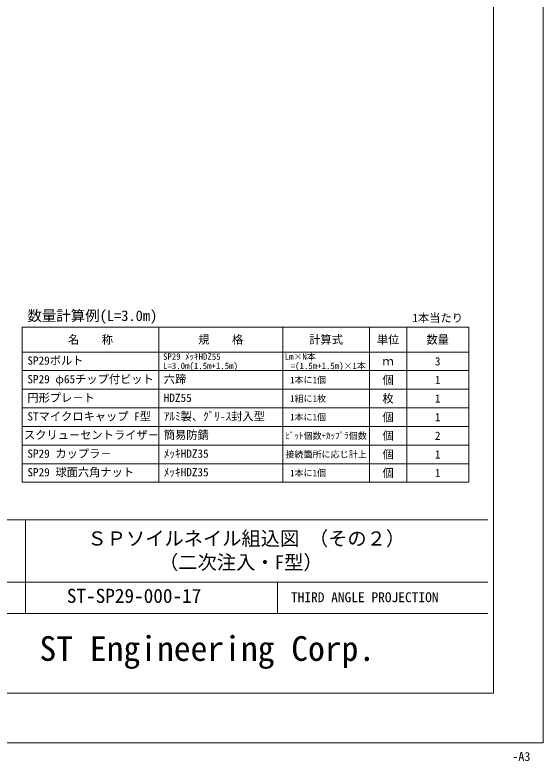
# Model space of a CAD drawing. Units: millimetres at full size, sheet at 1:2.5; details may follow other scales. Extents: x 9811 to 11491, y -1826 to -623.
# Drawn here: x 11065 to 11491, y -1826 to -1224 of the extents above; entities that cross this region are included whole.
import ezdxf
from ezdxf.enums import TextEntityAlignment as Align

# ---------------------------------------------------------------- set-up
doc = ezdxf.new("R2010")
doc.units = ezdxf.units.MM
doc.header["$LTSCALE"] = 2.5
for name, color, linetype, lineweight in [('6寸法線', 4, 'Continuous', 13), ('7 枠・タイトル', 7, 'Continuous', 13), ('7枠', 7, 'Continuous', 13)]:
    doc.layers.add(name, color=color, linetype=linetype, lineweight=lineweight)
doc.styles.add('ＭＳ ゴシック', font='')
doc.styles.get('ＭＳ ゴシック').set_extended_font_data('MS Gothic')

msp = doc.modelspace()

# ---------------------------------------------------------------- linework, layer by layer
at = {"layer": '6寸法線', "color": 7}
for p, q in [((11071.256, -1476.12), (11431.256, -1476.12)), ((11071.256, -1476.12), (11071.256, -1511.12)), ((11181.256, -1476.12), (11181.256, -1511.12)), ((11281.256, -1476.12), (11281.256, -1511.12)), ((11351.256, -1476.12), (11351.256, -1511.12)), ((11381.256, -1476.12), (11381.256, -1511.12)), ((11431.256, -1476.12), (11431.256, -1601.12)), ((11071.256, -1496.12), (11431.256, -1496.12)), ((11071.256, -1511.12), (11431.256, -1511.12)), ((11071.256, -1511.12), (11431.256, -1511.12)), ((11071.256, -1511.12), (11431.256, -1511.12)), ((11071.256, -1511.12), (11071.256, -1601.12)), ((11181.256, -1511.12), (11181.256, -1601.12)), ((11281.256, -1511.12), (11281.256, -1601.12)), ((11351.256, -1511.12), (11351.256, -1601.12)), ((11381.256, -1511.12), (11381.256, -1601.12)), ((11071.256, -1526.12), (11431.256, -1526.12)), ((11071.256, -1541.12), (11431.256, -1541.12)), ((11071.256, -1556.12), (11431.256, -1556.12)), ((11071.256, -1571.12), (11431.256, -1571.12)), ((11071.256, -1586.12), (11431.256, -1586.12)), ((11071.256, -1601.12), (11431.256, -1601.12))]:
    msp.add_line(p, q, dxfattribs=at)
at = {"layer": '7 枠・タイトル'}
for p, q in [((11004.483, -1631.361), (11446.801, -1631.361)), ((11073.854, -1631.361), (11073.854, -1706.813)), ((11004.483, -1681.663), (11446.801, -1681.663)), ((11276.931, -1681.663), (11276.931, -1706.813)), ((11004.483, -1706.813), (11446.801, -1706.813))]:
    msp.add_line(p, q, dxfattribs=at)
at = {"layer": '7枠'}
for p, q in [((11491.256, -623.057), (11491.256, -1811.057)), ((11451.256, -663.057), (11451.256, -1771.057)), ((9851.256, -1771.057), (11451.256, -1771.057)), ((9811.256, -1811.057), (11491.256, -1811.057))]:
    msp.add_line(p, q, dxfattribs=at)

# ---------------------------------------------------------------- texts
at = {"layer": '6寸法線', "color": 7, "style": 'ＭＳ ゴシック'}
for s, height, p in [('数量計算例(L=3.0m)', 8.545, (11075.328, -1473.682)), ('SP29ボルト', 6.646, (11075.328, -1508.318)), ('SP29 φ65チップ付ビット', 6.646, (11075.328, -1523.318)), ('六蹄', 6.646, (11185.328, -1523.318)), ('円形プレ－ト', 6.646, (11075.328, -1538.318)), ('HDZ55', 6.646, (11185.328, -1538.318)), ('STマイクロキャップ F型', 6.646, (11075.328, -1553.318)), ('ｱﾙﾐ製、ｸﾞﾘ-ｽ封入型', 6.646, (11185.328, -1553.318)), ('スクリュ－セントライザ－', 6.646, (11072.609, -1568.318)), ('簡易防錆', 6.646, (11185.328, -1568.318)), ('SP29 カップラ－', 6.646, (11075.328, -1583.318)), ('ﾒｯｷHDZ35', 6.646, (11185.328, -1583.318)), ('SP29 球面六角ナット', 6.646, (11075.328, -1598.318)), ('ﾒｯｷHDZ35', 6.646, (11185.328, -1598.318)), ('-A3', 7.121, (11466.449, -1827.824))]:
    msp.add_text(s, height=height, dxfattribs=at).set_placement(p, align=Align.BOTTOM_LEFT)
for s, height, p in [('1本当たり', 6.646, (11406.256, -1468.62)), ('名\u3000  称', 6.646, (11126.256, -1486.12)), ('規\u3000\u3000格', 6.646, (11231.256, -1486.12)), ('計算式', 6.646, (11316.256, -1486.12)), ('単位', 6.646, (11366.256, -1486.12)), ('数量', 6.646, (11406.256, -1486.12)), ('SP29 ﾒｯｷHDZ55', 5.222, (11207.968, -1499.791)), ('ｍ', 6.646, (11366.256, -1503.62)), ('3', 6.646, (11406.256, -1503.62)), ('L=3.0m(1.5m+1.5m)', 5.222, (11214.96, -1507.291)), (' =(1.5m+1.5m)×1本', 5.222, (11316.256, -1507.291)), ('個', 6.646, (11366.256, -1518.62)), ('1', 6.646, (11406.256, -1518.62)), ('枚', 6.646, (11366.256, -1533.62)), ('1', 6.646, (11406.256, -1533.62)), ('個', 6.646, (11366.256, -1548.62)), ('個', 6.646, (11366.256, -1548.62)), ('1', 6.646, (11406.256, -1548.62)), ('ﾋﾞｯﾄ個数+ｶｯﾌﾟﾗ個数', 5.222, (11316.256, -1563.62)), ('個', 6.646, (11366.256, -1563.62)), ('個', 6.646, (11366.256, -1563.62)), ('2', 6.646, (11406.256, -1563.62)), ('接続箇所に応じ計上', 5.222, (11316.256, -1578.62)), ('個', 6.646, (11366.256, -1578.62)), ('1', 6.646, (11406.256, -1578.62)), ('個', 6.646, (11366.256, -1593.62)), ('1', 6.646, (11406.256, -1593.62))]:
    msp.add_text(s, height=height, dxfattribs=at).set_placement(p, align=Align.MIDDLE_CENTER)
for s, p in [('Lm×N本', (11307.968, -1499.791)), ('1本に1個', (11316.256, -1518.62)), ('1組に1枚', (11316.256, -1533.62)), ('1本に1個', (11316.256, -1548.62)), ('1本に1個', (11316.256, -1593.62))]:
    msp.add_text(s, height=5.222, dxfattribs=at).set_placement(p, align=Align.MIDDLE_RIGHT)
at = {"layer": '7 枠・タイトル', "style": 'ＭＳ ゴシック'}
for s, height, p in [('ＳＰソイルネイル組込図 （その２）', 11.39, (11123.738, -1655.503)), ('（二次注入・F型）', 11.39, (11181.483, -1674.692)), ('ST-SP29-000-17', 11.39, (11107.162, -1701.746)), ('THIRD ANGLE PROJECTION', 7.959, (11287.848, -1700.126)), ('ST Engineering Corp.', 19.9, (11085.095, -1751.007))]:
    msp.add_text(s, height=height, dxfattribs=at).set_placement(p, align=Align.BOTTOM_LEFT)

doc.saveas('drawing.dxf')
